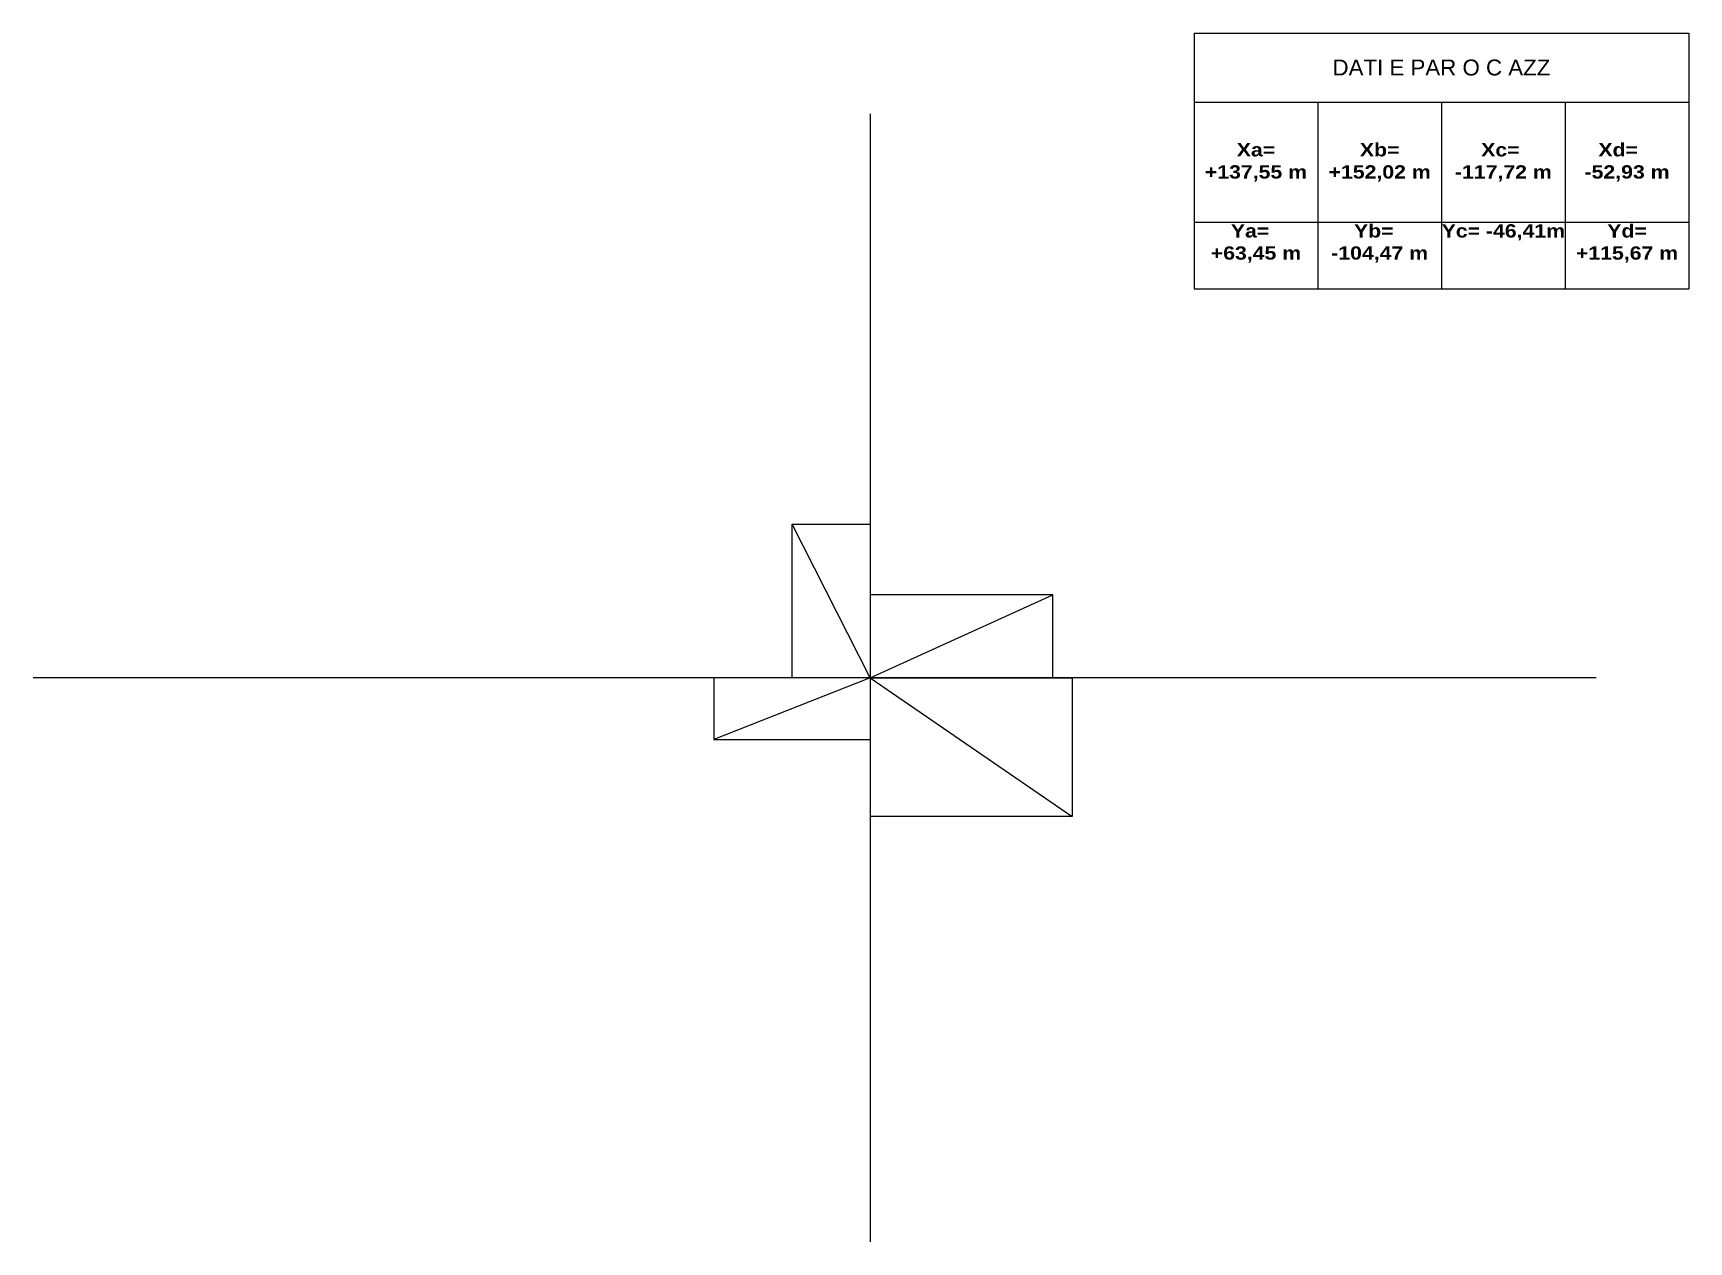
# Model space of a CAD drawing. Header units: millimetres. Extents: x 2712 to 3958, y 2222 to 3132.
import ezdxf

# ---------------------------------------------------------------- set-up
doc = ezdxf.new("R2010")
doc.units = ezdxf.units.MM
doc.styles.get("Standard").update_dxf_attribs({"font": 'arial.ttf'})

# ---------------------------------------------------------------- blocks, each defined once
blk = doc.blocks.new('*T2')
at = {"color": 0, "linetype": 'ByBlock', "lineweight": -2, "transparency": 16777216}
for p, q in [((0, 0), (372.5, 0)), ((0, 0), (0, -192.5)), ((372.5, 0), (372.5, -192.5)), ((0, -52.1), (372.5, -52.1)), ((93.1, -52.1), (93.1, -192.5)), ((186.2, -52.1), (186.2, -192.5)), ((279.3, -52.1), (279.3, -192.5)), ((0, -142.4), (372.5, -142.4)), ((0, -192.5), (372.5, -192.5))]:
    blk.add_line(p, q, dxfattribs=at)
at = {"color": 0, "transparency": 16777216}
for s, insert, char_height, width, attachment_point in [('{\\fArial Unicode MS|b0|i0|c0|p34;\\H2x;DATI E PAR O C AZZ}', (186.2, -26), 6, 369.45, 5), ('{\\fArial Black|b0|i0|c0|p34;Xa= +137,55 m} ', (46.6, -97.3), 10, 90.113, 5), ('{\\fArial Black|b0|i0|c0|p34;Xb= +152,02 m}', (139.7, -97.3), 10, 90.113, 5), ('{\\fArial Black|b0|i0|c0|p34;Xc=  -117,72 m}', (232.8, -97.3), 10, 90.113, 5), ('{\\fArial Black|b0|i0|c0|p34;Xd=    -52,93 m}', (325.9, -97.3), 10, 90.113, 5), ('{\\fArial Black|b0|i0|c0|p34;Ya=   +63,45 m}', (46.6, -143.9), 10, 90.113, 2), ('{\\fArial Black|b0|i0|c0|p34;Yb=   -104,47 m}', (139.7, -143.9), 10, 90.113, 2), ('{\\fArial Black|b0|i0|c0|p34;Yc= -46,41m}', (232.8, -143.9), 10, 90.113, 2), ('{\\fArial Black|b0|i0|c0|p34;Yd= +115,67 m}', (325.9, -143.9), 10, 90.113, 2)]:
    blk.add_mtext(s, dxfattribs=dict(at, insert=insert, char_height=char_height, width=width, attachment_point=attachment_point))

msp = doc.modelspace()

# ---------------------------------------------------------------- linework, layer by layer
for p, q in [((3342.2, 3070.9), (3342.2, 2221.8)), ((3283.4, 2646.3), (3283.4, 2762)), ((3283.4, 2762), (3283.4, 2762)), ((3283.4, 2762), (3342.2, 2762)), ((3342.2, 2646.3), (3283.4, 2762)), ((3479.8, 2708.8), (3342.2, 2708.8)), ((3342.2, 2646.3), (3479.8, 2708.8)), ((3479.8, 2646.3), (3479.8, 2708.8)), ((3479.8, 2708.8), (3479.8, 2708.8)), ((3342.2, 2646.3), (2712.2, 2646.3)), ((3342.2, 2646.3), (3224.5, 2646.3)), ((3224.5, 2646.3), (3224.5, 2646.3)), ((3224.5, 2646.3), (3224.5, 2599.9)), ((3342.2, 2646.3), (3224.5, 2599.9)), ((3888.7, 2646.3), (3258.6, 2646.3)), ((3289.3, 2646.3), (3283.4, 2646.3)), ((3342.2, 2646.3), (3289.3, 2646.3)), ((3342.2, 2646.3), (3494.2, 2646.3)), ((3342.2, 2646.3), (3494.2, 2541.9)), ((3494.2, 2646.3), (3494.2, 2646.3)), ((3494.2, 2646.3), (3494.2, 2541.9)), ((3224.5, 2599.9), (3224.5, 2599.9)), ((3224.5, 2599.9), (3342.2, 2599.9)), ((3494.2, 2541.9), (3342.2, 2541.9)), ((3494.2, 2541.9), (3494.2, 2541.9))]:
    msp.add_line(p, q)

# ---------------------------------------------------------------- block references
msp.add_blockref('*T2', (3586, 3131.8))

doc.saveas('drawing.dxf')
